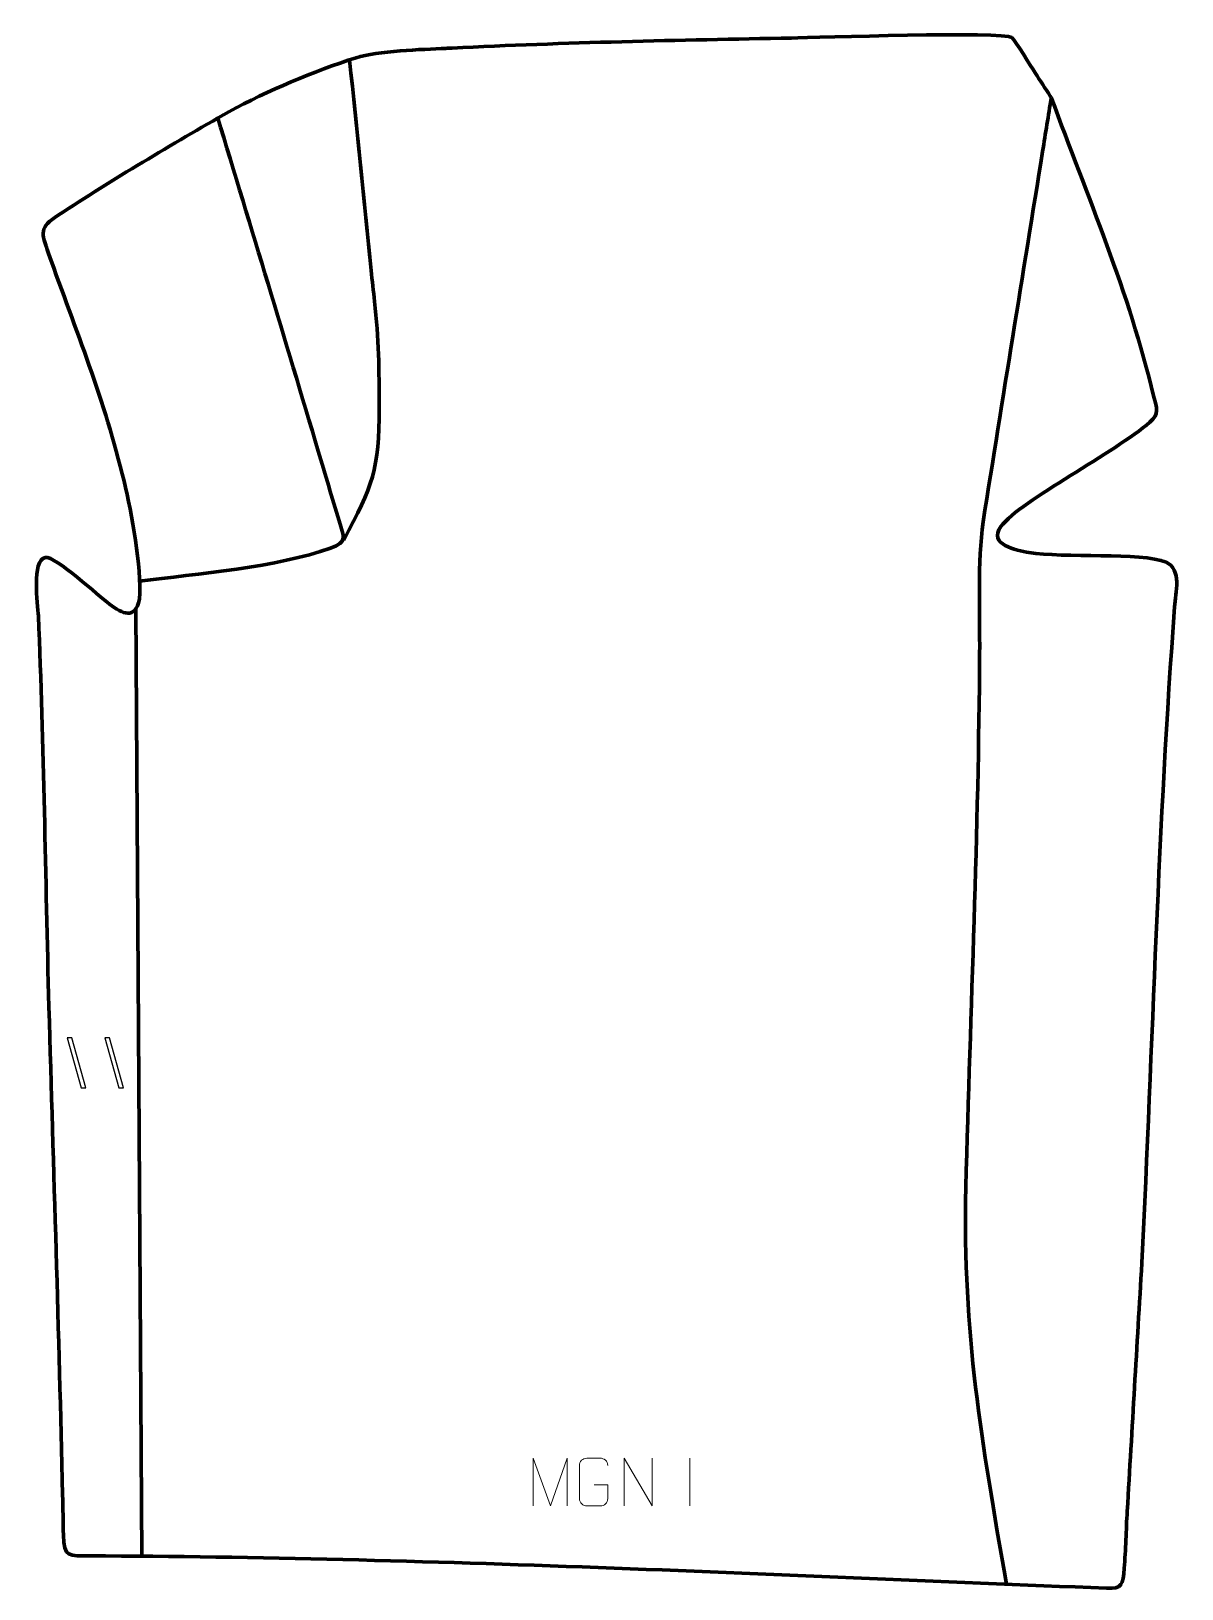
# Model space of a CAD drawing. Header units: millimetres. Extents: x -570 to 31, y 56 to 870.
import ezdxf

# ---------------------------------------------------------------- set-up
doc = ezdxf.new("R2010")
doc.units = ezdxf.units.MM
doc.header["$MEASUREMENT"] = 0
doc.layers.add('layer 1', color=7, linetype='Continuous', plot=False)
doc.layers.add('layer 2', color=7, linetype='Continuous')
doc.layers.add('layer 3', color=7, linetype='Continuous')

msp = doc.modelspace()

# ---------------------------------------------------------------- linework, layer by layer
at = {"layer": 'layer 1', "color": 250, "lineweight": 9}
for points, knots in [([(-308.08, 99.5307), (-308.08, 99.5307), (-308.08, 124.4886), (-308.08, 124.4886), (-308.08, 124.4886), (-308.08, 124.4886), (-299.1549, 99.5307), (-299.1549, 99.5307), (-299.1549, 99.5307), (-299.1549, 99.5307), (-290.395, 124.4881), (-290.395, 124.4881), (-290.395, 124.4881), (-290.395, 124.4881), (-290.395, 99.5307), (-290.395, 99.5307)], [0, 0, 0, 0, 0.2, 0.2, 0.2, 0.2, 0.4, 0.4, 0.4, 0.4, 0.6, 0.6, 0.6, 0.6, 1, 1, 1, 1]), ([(-276.3246, 110.5167), (-276.3246, 110.5167), (-269.1565, 110.5167), (-269.1565, 110.5167), (-269.1565, 110.5167), (-269.1565, 110.5167), (-269.1565, 103.3486), (-269.1565, 103.3486), (-269.1565, 103.3486), (-269.2962, 101.0252), (-270.9734, 99.5456), (-273.1212, 99.5348), (-273.1212, 99.5348), (-275.453, 99.5352), (-277.785, 99.5352), (-280.1165, 99.5348), (-280.1165, 99.5348), (-282.0414, 99.4294), (-284.0136, 101.3139), (-284.0024, 103.3312), (-284.0024, 103.3312), (-284.002, 109.1013), (-284.002, 114.871), (-284.0024, 120.6403), (-284.0024, 120.6403), (-283.9982, 122.7784), (-282.2514, 124.4976), (-280.0991, 124.4842), (-280.0991, 124.4842), (-277.7734, 124.4842), (-275.4473, 124.4842), (-273.1212, 124.4842), (-273.1212, 124.4842), (-271.1745, 124.5196), (-269.1831, 123.0281), (-269.1565, 120.5904)], [0, 0, 0, 0, 0.1, 0.1, 0.1, 0.1, 0.2, 0.2, 0.2, 0.2, 0.3, 0.3, 0.3, 0.3, 0.4, 0.4, 0.4, 0.4, 0.5, 0.5, 0.5, 0.5, 0.6, 0.6, 0.6, 0.6, 0.7, 0.7, 0.7, 0.7, 0.8, 0.8, 0.8, 0.8, 1, 1, 1, 1]), ([(-260.5856, 99.5343), (-260.5856, 99.5343), (-260.5856, 124.4878), (-260.5856, 124.4878), (-260.5856, 124.4878), (-260.5856, 124.4878), (-245.9308, 99.5343), (-245.9308, 99.5343), (-245.9308, 99.5343), (-245.9308, 99.5343), (-245.9308, 124.4878), (-245.9308, 124.4878)], [0, 0, 0, 0, 0.25, 0.25, 0.25, 0.25, 0.5, 0.5, 0.5, 0.5, 1, 1, 1, 1])]:
    msp.add_open_spline(points, degree=3, knots=knots, dxfattribs=at)
msp.add_open_spline([(-226.2582, 124.4981), (-226.2582, 124.4981), (-226.2582, 99.524), (-226.2582, 99.524)], degree=3, dxfattribs=at)
at = {"layer": 'layer 2', "color": 140, "lineweight": 158}
for points, knots in [([(-407.119, 604.3335), (-391.8334, 632.9208), (-388.6974, 640.9346), (-388.5693, 673.7667), (-388.5693, 673.7667), (-388.5438, 693.016), (-388.8909, 709.8558), (-391.0122, 729.0552), (-391.0122, 729.0552), (-391.6112, 734.4772), (-392.2426, 739.8909), (-392.8053, 745.3174), (-392.8053, 745.3174), (-396.546, 781.992), (-400.287, 818.6665), (-404.0279, 855.341)], [0, 0, 0, 0, 0.2, 0.2, 0.2, 0.2, 0.4, 0.4, 0.4, 0.4, 0.6, 0.6, 0.6, 0.6, 1, 1, 1, 1]), ([(-37.4467, 835.6124), (-38.9472, 826.2497), (-40.4477, 816.8871), (-41.9483, 807.5244), (-41.9483, 807.5244), (-52.2937, 742.9729), (-62.841, 678.4439), (-73.0206, 613.8685), (-73.0206, 613.8685), (-76.0033, 592.8131), (-74.7334, 566.6979), (-74.8505, 545.0231), (-74.8505, 545.0231), (-75.462, 451.8771), (-79.5818, 359.2333), (-82.103, 266.1875), (-82.103, 266.1875), (-83.6268, 188.1897), (-73.9858, 134.6374), (-60.9009, 58.6388)], [0, 0, 0, 0, 0.16666667, 0.16666667, 0.16666667, 0.16666667, 0.33333333, 0.33333333, 0.33333333, 0.33333333, 0.5, 0.5, 0.5, 0.5, 0.66666667, 0.66666667, 0.66666667, 0.66666667, 1, 1, 1, 1]), ([(-513.7955, 582.7923), (-484.1154, 586.8029), (-441.4234, 590.1817), (-414.053, 600.1128), (-414.053, 600.1128), (-404.917, 603.4278), (-407.0384, 605.919), (-409.5398, 614.3539), (-409.5398, 614.3539), (-413.148, 626.5207), (-416.8095, 638.6414), (-420.4442, 650.7961), (-420.4442, 650.7961), (-437.7786, 709.1396), (-455.4407, 767.4194), (-473.1326, 825.6574)], [0, 0, 0, 0, 0.2, 0.2, 0.2, 0.2, 0.4, 0.4, 0.4, 0.4, 0.6, 0.6, 0.6, 0.6, 1, 1, 1, 1])]:
    msp.add_open_spline(points, degree=3, knots=knots, dxfattribs=at)
msp.add_open_spline([(-512.6862, 73.2672), (-512.6862, 73.2672), (-515.7277, 568.4806), (-515.7277, 568.4806)], degree=3, dxfattribs=at)
at = {"layer": 'layer 2', "color": 142}
for points in [[(-544.2842, 318.0306), (-544.2842, 318.0306), (-551.5867, 344.1361), (-551.5867, 344.1361), (-551.5867, 344.1361), (-551.5867, 344.1361), (-549.1055, 344.1361), (-549.1055, 344.1361), (-549.1055, 344.1361), (-549.1055, 344.1361), (-541.803, 318.0306), (-541.803, 318.0306), (-541.803, 318.0306), (-541.803, 318.0306), (-544.2842, 318.0306), (-544.2842, 318.0306)], [(-524.6816, 318.0306), (-524.6816, 318.0306), (-531.9841, 344.1361), (-531.9841, 344.1361), (-531.9841, 344.1361), (-531.9841, 344.1361), (-529.5029, 344.1361), (-529.5029, 344.1361), (-529.5029, 344.1361), (-529.5029, 344.1361), (-522.2004, 318.0306), (-522.2004, 318.0306), (-522.2004, 318.0306), (-522.2004, 318.0306), (-524.6816, 318.0306), (-524.6816, 318.0306)]]:
    msp.add_open_spline(points, degree=3, knots=[0, 0, 0, 0, 0.2, 0.2, 0.2, 0.2, 0.4, 0.4, 0.4, 0.4, 0.6, 0.6, 0.6, 0.6, 1, 1, 1, 1], dxfattribs=at)
at = {"layer": 'layer 3', "color": 242, "lineweight": 158}
msp.add_open_spline([(-37.4467, 835.6124), (-18.4182, 783.8616), (3.2619, 733.6126), (16.0083, 679.7482), (16.0083, 679.7482), (17.6262, 672.9112), (19.2518, 670.6301), (14.0231, 665.9883), (14.0231, 665.9883), (-3.6656, 650.2851), (-52.9676, 625.4153), (-63.8696, 611.3949), (-63.8696, 611.3949), (-70.6192, 602.0605), (-55.6941, 598.9958), (-49.1264, 597.876), (-49.1264, 597.876), (-31.1887, 594.8174), (9.4882, 598.1557), (22.5903, 592.8132), (22.5903, 592.8132), (30.7832, 588.894), (27.5736, 576.9015), (27.012, 569.4284), (27.012, 569.4284), (18.5133, 456.3294), (15.5311, 340.1304), (9.8954, 226.5354), (9.8954, 226.5354), (7.3453, 183.288), (4.7947, 140.0406), (2.2449, 96.7931), (2.2449, 96.7931), (1.6717, 87.071), (1.4791, 76.4464), (0.671, 66.9325), (0.671, 66.9325), (-0.0528, 58.4101), (-0.2477, 56.1961), (-8.5048, 56.5209), (-8.5048, 56.5209), (-183.3675, 63.3976), (-365.0907, 72.836), (-539.7027, 73.4273), (-539.7027, 73.4273), (-550.6546, 73.4644), (-553.4476, 72.4226), (-553.6082, 84.2005), (-553.6082, 84.2005), (-553.7074, 91.2317), (-553.8399, 98.2597), (-554.0006, 105.2898), (-554.0006, 105.2898), (-555.9429, 190.2402), (-558.7452, 275.3855), (-561.1375, 360.3474), (-561.1375, 360.3474), (-563.0488, 428.2266), (-563.7354, 496.9461), (-566.6777, 564.6891), (-566.6777, 564.6891), (-566.9445, 570.834), (-570.4391, 593.7743), (-562.9889, 595.2588), (-562.9889, 595.2588), (-558.0657, 596.2398), (-534.8116, 574.8538), (-529.5453, 570.8856), (-529.5453, 570.8856), (-522.6635, 565.7002), (-516.1317, 562.5255), (-513.8778, 573.4767), (-513.8778, 573.4767), (-512.7501, 590.9158), (-517.8492, 617.8013), (-521.9248, 635.1062), (-521.9248, 635.1062), (-532.0744, 677.5279), (-547.019, 713.768), (-561.3262, 754.1428), (-561.3262, 754.1428), (-565.3155, 765.4009), (-566.3414, 767.5034), (-556.2843, 774.1584), (-556.2843, 774.1584), (-527.7511, 793.0394), (-496.8813, 811.0785), (-467.2332, 828.2414), (-467.2332, 828.2414), (-446.6025, 839.2974), (-422.9116, 849.3339), (-400.6284, 856.4944), (-400.6284, 856.4944), (-389.4616, 860.0828), (-366.2149, 860.7507), (-353.8549, 861.3493), (-353.8549, 861.3493), (-352.7322, 861.4036), (-351.6097, 861.458), (-350.4871, 861.5142), (-350.4871, 861.5142), (-291.6487, 864.4957), (-232.0096, 865.6196), (-173.0857, 866.7521), (-173.0857, 866.7521), (-161.0942, 866.9798), (-61.966, 870.3537), (-58.0473, 866.9501), (-58.0473, 866.9501), (-55.8987, 865.0838), (-48.1752, 852.1393), (-45.8145, 848.502), (-45.8145, 848.502), (-43.2001, 844.4736), (-40.5844, 840.4462), (-37.9696, 836.4181), (-37.9696, 836.4181), (-37.9696, 836.4181), (-37.4467, 835.6124), (-37.4467, 835.6124)], degree=3, knots=[0, 0, 0, 0, 0.03225806, 0.03225806, 0.03225806, 0.03225806, 0.06451613, 0.06451613, 0.06451613, 0.06451613, 0.09677419, 0.09677419, 0.09677419, 0.09677419, 0.12903226, 0.12903226, 0.12903226, 0.12903226, 0.16129032, 0.16129032, 0.16129032, 0.16129032, 0.19354839, 0.19354839, 0.19354839, 0.19354839, 0.22580645, 0.22580645, 0.22580645, 0.22580645, 0.25806452, 0.25806452, 0.25806452, 0.25806452, 0.29032258, 0.29032258, 0.29032258, 0.29032258, 0.32258065, 0.32258065, 0.32258065, 0.32258065, 0.35483871, 0.35483871, 0.35483871, 0.35483871, 0.38709677, 0.38709677, 0.38709677, 0.38709677, 0.41935484, 0.41935484, 0.41935484, 0.41935484, 0.4516129, 0.4516129, 0.4516129, 0.4516129, 0.48387097, 0.48387097, 0.48387097, 0.48387097, 0.51612903, 0.51612903, 0.51612903, 0.51612903, 0.5483871, 0.5483871, 0.5483871, 0.5483871, 0.58064516, 0.58064516, 0.58064516, 0.58064516, 0.61290323, 0.61290323, 0.61290323, 0.61290323, 0.64516129, 0.64516129, 0.64516129, 0.64516129, 0.67741935, 0.67741935, 0.67741935, 0.67741935, 0.70967742, 0.70967742, 0.70967742, 0.70967742, 0.74193548, 0.74193548, 0.74193548, 0.74193548, 0.77419355, 0.77419355, 0.77419355, 0.77419355, 0.80645161, 0.80645161, 0.80645161, 0.80645161, 0.83870968, 0.83870968, 0.83870968, 0.83870968, 0.87096774, 0.87096774, 0.87096774, 0.87096774, 0.90322581, 0.90322581, 0.90322581, 0.90322581, 0.93548387, 0.93548387, 0.93548387, 0.93548387, 1, 1, 1, 1], dxfattribs=at)

doc.saveas('drawing.dxf')
